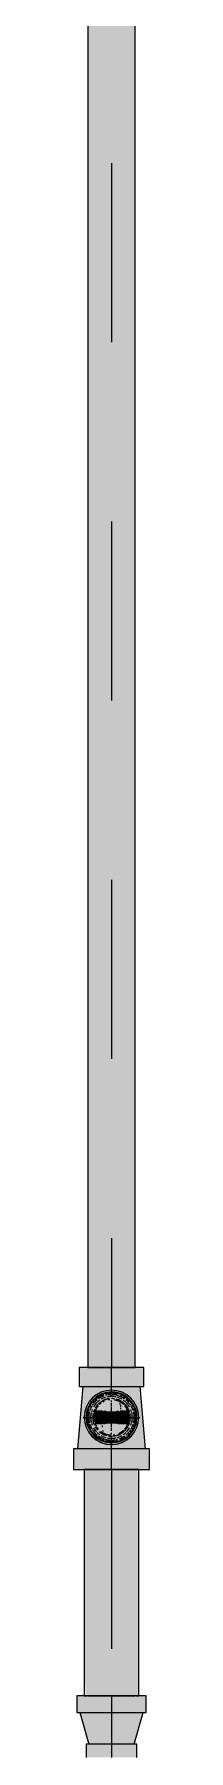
# Model space of a CAD drawing. Header units: millimetres. Extents: x -4000 to 187956, y -58990 to 162485.
# Drawn here: x 9116 to 9184, y 131155 to 132675 of the extents above; entities that cross this region are included whole.
import ezdxf

# ---------------------------------------------------------------- set-up
doc = ezdxf.new("R2010")
doc.units = ezdxf.units.MM
doc.linetypes.add('Dash 1_16_', pattern=[317.5, 158.75, -158.75])
for name, color, linetype, lineweight in [('F-SPRN', 3, 'Continuous', 9), ('P-PIPE', 3, 'Continuous', 9), ('P-PIPE-CNTR', 3, 'Continuous', 9)]:
    doc.layers.add(name, color=color, linetype=linetype, lineweight=lineweight)

# ---------------------------------------------------------------- blocks, each defined once
blk = doc.blocks.new('Sprinkler_Up - DN20-V208-FFS - TANG 1')
at = {"layer": 'F-SPRN', "transparency": 33554534}
for points in [[(13.5, 0), (22.2, 0), (18, 13.1), (6.9, 21.2), (-6.9, 21.2), (-18.2, 12.5), (-22.2, 0), (-3.9, 0.7), (-1.7, 2.9), (-1.2, 3.5), (-0.6, 4), (0.6, 4), (1.2, 3.5), (1.7, 2.9), (4.6, 0)], [(0, -16.7), (4.3, -16.1), (11.8, -11.8), (16.1, -4.3), (15.5, 5.3), (10.8, 12.5), (8.3, 14.4), (0, 16.7), (-4.3, 16.1), (-11.8, 11.8), (-16.1, 4.3), (-16.1, -4.3), (-11.8, -11.8), (-8.3, -14.4)], [(0, -15.6), (7.8, -13.5), (13.5, -7.8), (15.1, -4), (15.1, 4), (13.5, 7.8), (7.8, 13.5), (0, 15.6), (-9.1, 12.5), (-11, 11), (-15.1, 4), (-15.1, -4), (-11, -11), (-7.8, -13.5)], [(6.9, -21.2), (18, -13.1), (22.2, 0), (3.9, -0.7), (1.7, -2.9), (1.2, -3.5), (0.6, -4), (-0.6, -4), (-1.2, -3.5), (-1.7, -2.9), (-4.6, 0), (-22.2, 0), (-18, -13.1), (-6.9, -21.2), (3.4, -21.2)], [(-10.9, -5.5), (-10.9, 5.4), (-14.5, 5.4), (-14.5, -5.5)], [(-7.7, -5.5), (-7.7, 5.4), (-10.9, 5.4), (-10.9, -5.5)], [(0, -5.5), (0, 5.4), (-7.7, 5.4), (-7.7, -5.5)], [(0, 0), (5.7, 0), (2.9, 4.9), (-2.9, 4.9), (-5.7, 0)], [(2.9, -4.9), (5.7, 0), (-5.7, 0), (-2.9, -4.9)], [(-4.6, 0), (4.6, 0), (0, 4.6)], [(0, -4.6), (4.6, 0), (-4.6, 0)], [(0, -2.6), (1.3, 0), (-1.8, 0)], [(-1.3, 0), (1.8, 0), (0, 2.6)], [(7.7, -5.5), (7.7, 5.4), (0, 5.4), (0, -5.5)], [(10.9, -5.5), (10.9, 5.4), (7.7, 5.4), (7.7, -5.5)], [(14.5, -5.5), (14.5, 5.4), (10.9, 5.4), (10.9, -5.5)]]:
    blk.add_hatch(color=1, dxfattribs=at).paths.add_polyline_path(points)
at = {"layer": 'F-SPRN', "color": 1}
for p, q in [((-11.5, 5.4), (-14.5, 5.4)), ((-14.5, 5.4), (-11.3, 5.4)), ((-14.5, 5.4), (-14.5, 3.7)), ((-14.5, 3.3), (-14.5, 0)), ((-11.5, 5.4), (-11.5, 4)), ((-10.9, 1.9), (-10.9, 3.6)), ((-10.8, 5.4), (-8, 5.4)), ((-8.1, 5.4), (-10.8, 5.4)), ((-8.1, 5.4), (-8.1, 2.8)), ((-8.1, 2.5), (-8.1, 0.7)), ((-7.7, 4.8), (-7.7, 2.7)), ((-7.7, 4.8), (-7.7, 2.7)), ((-7.7, 2.1), (-7.7, 0.5)), ((-7.7, 2.1), (-7.7, 0.5)), ((-6.7, 5.4), (-4.7, 5.4)), ((-5.8, 3.8), (-5.8, 2.2)), ((-2.1, 0), (-2.1, 0)), ((-2.1, 0), (-2.1, -0.1)), ((0, 2.1), (-0.1, 2.1)), ((2.1, 0), (2.1, 0.1)), ((2.1, 0), (2.1, 0)), ((4.7, 5.4), (6.5, 5.4)), ((7.7, 5.4), (10.8, 5.4)), ((7.7, 5.2), (7.7, 2.7)), ((7.7, 5.2), (7.7, 2.7)), ((7.7, 2.3), (7.7, 0.5)), ((7.7, 2.3), (7.7, 0.5)), ((10.8, 5.4), (8.1, 5.4)), ((8.1, 5.4), (8.1, 2.8)), ((8.1, 2.5), (8.1, 0.4)), ((10.9, 5.4), (14.5, 5.4)), ((10.9, 3.6), (10.9, 0.2)), ((14.5, 5.4), (11.5, 5.4)), ((11.5, 5.4), (11.5, 4)), ((11.5, 3), (11.5, 0.2)), ((14.5, 5.4), (14.5, -5.5)), ((-14.5, -1.3), (-14.5, -3.7)), ((-11.1, -5.5), (-14.5, -5.5)), ((-14.5, -5.5), (-11.5, -5.5)), ((-10.9, -2.6), (-10.9, -1.3)), ((-10.8, -5.5), (-8.1, -5.5)), ((-7.8, -5.5), (-10.8, -5.5)), ((-8.1, -4.2), (-8.1, -5.5)), ((-7.7, -2.7), (-7.7, -4)), ((-7.7, -2.7), (-7.7, -4)), ((-7, -5.5), (-5.8, -5.5)), ((-4.8, -5.5), (-7, -5.5)), ((-5.8, -2.3), (-5.8, -3.8)), ((-2.1, -0.3), (-2, -0.4)), ((-2, -0.4), (-2, -0.5)), ((-2, -0.5), (-2, -0.6)), ((-2, -0.6), (-2, -0.7)), ((-2, -0.7), (-1.9, -0.7)), ((-1.9, -0.7), (-1.9, -0.8)), ((-1.9, -0.8), (-1.9, -0.9)), ((-1.9, -0.9), (-1.8, -1)), ((-1.8, -1), (-1.8, -1.1)), ((-1.8, -1), (-1.8, -1)), ((-1.8, -1.1), (-1.7, -1.2)), ((-1.7, -1.2), (-1.6, -1.3)), ((-1.7, -1.2), (-1.7, -1.2)), ((-1.6, -1.3), (-1.6, -1.4)), ((-1.6, -1.4), (-1.5, -1.4)), ((-1.5, -1.4), (-1.4, -1.5)), ((-1.4, -1.5), (-1.3, -1.6)), ((-1.4, -1.5), (-1.4, -1.5)), ((-1.3, -1.6), (-1.3, -1.7)), ((-1.3, -1.7), (-1.2, -1.7)), ((-1.2, -1.7), (-1.1, -1.7)), ((-1.1, -1.7), (-1.1, -1.8)), ((-1.1, -1.8), (-1, -1.8)), ((-1, -1.8), (-0.9, -1.9)), ((-0.9, -1.9), (-0.8, -1.9)), ((-0.8, -1.9), (-0.7, -2)), ((-0.8, -1.9), (-0.8, -1.9)), ((-0.7, -2), (-0.6, -2)), ((-0.6, -2), (-0.5, -2)), ((-0.5, -2), (-0.4, -2)), ((-0.4, -2), (-0.3, -2.1)), ((-0.4, -2), (-0.4, -2)), ((-0.3, -2.1), (-0.2, -2.1)), ((-0.2, -2.1), (-0.1, -2.1)), ((-0.1, -2.1), (0, -2.1)), ((0, -2.1), (0.1, -2.1)), ((0.1, -2.1), (0.2, -2.1)), ((0.1, -2.1), (0.1, -2.1)), ((0.2, -2.1), (0.3, -2.1)), ((0.3, -2.1), (0.4, -2)), ((0.4, -2), (0.5, -2)), ((0.5, -2), (0.6, -2)), ((0.6, -2), (0.7, -2)), ((0.6, -2), (0.6, -2)), ((0.7, -2), (0.8, -1.9)), ((0.8, -1.9), (0.9, -1.9)), ((0.9, -1.9), (1, -1.8)), ((0.9, -1.9), (0.9, -1.9)), ((1, -1.8), (1.1, -1.8)), ((1.1, -1.8), (1.2, -1.7)), ((1.2, -1.7), (1.3, -1.6)), ((1.2, -1.7), (1.2, -1.7)), ((1.3, -1.6), (1.4, -1.6)), ((1.4, -1.5), (1.5, -1.5)), ((1.4, -1.6), (1.4, -1.5)), ((1.5, -1.4), (1.6, -1.3)), ((1.5, -1.5), (1.5, -1.4)), ((1.6, -1.3), (1.7, -1.2)), ((1.6, -1.3), (1.6, -1.3)), ((1.7, -1.1), (1.8, -1.1)), ((1.7, -1.2), (1.7, -1.1)), ((1.8, -1), (1.9, -0.9)), ((1.8, -1.1), (1.8, -1)), ((1.9, -0.8), (2, -0.7)), ((1.9, -0.8), (1.9, -0.8)), ((1.9, -0.9), (1.9, -0.8)), ((2, -0.4), (2.1, -0.3)), ((2, -0.5), (2, -0.4)), ((2, -0.5), (2, -0.5)), ((2, -0.6), (2, -0.5)), ((2, -0.7), (2, -0.6)), ((2.1, -0.1), (2.1, 0)), ((2.1, -0.2), (2.1, -0.1)), ((2.1, -0.3), (2.1, -0.2)), ((7, -5.5), (4.8, -5.5)), ((5.8, -2.2), (5.8, -3.8)), ((5.8, -5.5), (7, -5.5)), ((7.7, -0.5), (7.7, -2.3)), ((7.7, -0.5), (7.7, -2.3)), ((7.7, -2.7), (7.7, -5.4)), ((7.7, -2.7), (7.7, -5.4)), ((10.8, -5.5), (7.7, -5.5)), ((8.1, -0.4), (8.1, -2.5)), ((8.1, -2.8), (8.1, -5.5)), ((8.1, -5.5), (10.8, -5.5)), ((10.9, -0.2), (10.9, -3.6)), ((14.5, -5.5), (10.9, -5.5)), ((11.5, -0.2), (11.5, -3)), ((11.5, -4), (11.5, -5.5)), ((11.5, -5.5), (14.5, -5.5))]:
    blk.add_line(p, q, dxfattribs=at)
at = {"layer": 'F-SPRN', "color": 1, "flags": 128}
for points in [[(-0.6, 2), (-0.7, 2), (-0.8, 1.9), (-0.9, 1.9), (-0.9, 1.9), (-1, 1.8), (-1.1, 1.8), (-1.2, 1.7), (-1.2, 1.7), (-1.3, 1.6), (-1.4, 1.6), (-1.4, 1.5), (-1.5, 1.5), (-1.5, 1.4), (-1.6, 1.3), (-1.6, 1.3), (-1.7, 1.2), (-1.7, 1.1), (-1.8, 1.1), (-1.8, 1), (-1.9, 0.9), (-1.9, 0.8), (-1.9, 0.8), (-2, 0.7), (-2, 0.6), (-2, 0.5), (-2, 0.5), (-2, 0.4), (-2.1, 0.3), (-2.1, 0.2), (-2.1, 0.1), (-2.1, 0)], [(-0.5, 2), (-0.6, 2), (-0.6, 2)], [(-0.1, 2.1), (-0.1, 2.1), (-0.2, 2.1), (-0.3, 2.1), (-0.4, 2), (-0.5, 2)], [(2.1, 0.1), (2.1, 0.2), (2.1, 0.2), (2.1, 0.3), (2, 0.4), (2, 0.5), (2, 0.6), (2, 0.7), (1.9, 0.7), (1.9, 0.8), (1.9, 0.9), (1.8, 1), (1.8, 1), (1.8, 1.1), (1.7, 1.2), (1.7, 1.2), (1.6, 1.3), (1.6, 1.4), (1.5, 1.4), (1.4, 1.5), (1.4, 1.5), (1.3, 1.6), (1.3, 1.7), (1.2, 1.7), (1.1, 1.7), (1.1, 1.8), (1, 1.8), (0.9, 1.9), (0.8, 1.9), (0.8, 1.9), (0.7, 2), (0.6, 2), (0.5, 2), (0.4, 2), (0.4, 2), (0.3, 2.1), (0.2, 2.1), (0.1, 2.1), (0, 2.1)], [(-2.1, -0.1), (-2.1, -0.2), (-2.1, -0.2), (-2.1, -0.3)]]:
    blk.add_lwpolyline(points, dxfattribs=at)
at = {"layer": 'F-SPRN', "color": 1}
for radius, start, end in [(22.2, 360, 180), (21.9, 126.6942, 143.2701), (21.9, 108.2621, 125.7507), (16.7, 106.5995, 120), (16.7, 106.5995, 120), (21.9, 99.348, 107.901), (16.7, 96.4143, 105), (16.7, 96.4143, 105), (21.9, 90.145, 98.8503), (15.6, 95.5762, 100.6843), (15.6, 95.5762, 100.6843), (16.7, 83.0684, 90), (16.7, 83.0684, 90), (21.9, 72.5583, 89.4624), (15.6, 75.573, 80.5892), (15.6, 75.573, 80.5892), (16.7, 60, 75), (16.7, 60, 75), (21.9, 54.2493, 71.7379), (21.9, 36.7299, 53.3058), (21.9, 165.6773, 179.2615), (21.9, 144.9438, 162.6613), (21.9, 144, 144.9438), (16.7, 167.6802, 180), (16.7, 167.6802, 180), (16.7, 155.3879, 164.9693), (16.7, 155.3879, 164.9693), (15.6, 166.4265, 180), (15.6, 166.4265, 180), (15.6, 150.9409, 165), (15.6, 159.6139, 165), (16.7, 136.7213, 149.931), (16.7, 136.7213, 149.931), (15.6, 150.9409, 156.3845), (15.6, 138.4214, 150), (15.6, 138.4214, 150), (16.7, 130.7528, 135), (16.7, 130.7528, 135), (16.7, 121.4181, 130.5751), (16.7, 121.4181, 130.5751), (15.6, 126.205, 133.2078), (15.6, 126.205, 133.2078), (15.6, 114.4363, 119.9813), (15.6, 114.4363, 119.9813), (4.63, 155.7832, 180), (4.63, 155.7832, 180), (4.63, 109.0192, 138.2703), (4.63, 109.0192, 138.2703), (2.56, 109.0192, 168.8278), (2.56, 109.0192, 168.8278), (2.04, 109.0192, 180), (4.63, 17.9592, 90), (4.63, 17.9592, 90), (3.81, 57.0577, 90), (2.56, 14.5599, 90), (2.56, 14.5599, 90), (2.04, 10.4703, 90), (3.81, 16.1605, 43.8358), (15.6, 67.5614, 74.5481), (15.6, 67.5614, 74.5481), (15.6, 60.0187, 65.5637), (15.6, 60.0187, 65.5637), (15.6, 54.096, 60), (15.6, 54.096, 60), (16.7, 49.4249, 58.5819), (16.7, 49.4249, 58.5819), (15.6, 46.7922, 53.795), (15.6, 46.7922, 53.795), (16.7, 45, 49.2472), (16.7, 45, 49.2472), (15.6, 30, 41.5786), (15.6, 30, 41.5786), (16.7, 30, 43.2787), (16.7, 30, 43.2787), (15.6, 23.6155, 29.5646), (15.6, 15, 29.5646), (15.6, 15, 20.3861), (16.7, 15, 24.6121), (16.7, 15, 24.6121), (15.6, 360, 13.6618), (15.6, 0, 13.6618), (16.7, 360, 12.3198), (16.7, 0, 12.3198), (21.9, 35.0562, 36), (21.9, 15.1849, 35.0562), (21.9, 0.7385, 14.3227), (22.2, 180, 360), (21.9, 180.7385, 194.3227), (21.9, 197.3387, 215.2302), (21.9, 216.7299, 233.3058), (16.7, 180, 192.3198), (16.7, 180, 192.3198), (16.7, 195.0307, 204.6121), (16.7, 195.0307, 204.6121), (15.6, 181.9082, 193.6618), (15.6, 181.9082, 193.6618), (15.6, 197.3339, 209.5646), (15.6, 197.3339, 209.5646), (16.7, 210.069, 223.2787), (16.7, 210.069, 223.2787), (15.6, 212.5472, 221.5786), (15.6, 212.5472, 221.5786), (16.7, 229.4249, 238.5819), (16.7, 229.4249, 238.5819), (15.6, 233.795, 240), (15.6, 233.795, 240), (16.7, 240, 255), (16.7, 240, 255), (15.6, 240.0187, 254.5481), (15.6, 240.0187, 254.5481), (4.63, 197.9592, 0), (4.63, 197.9592, 360), (15.6, 255, 267.64), (15.6, 255, 267.64), (3.81, 196.1605, 360), (2.56, 191.1677, 270), (2.56, 191.1677, 270), (2.04, 190.4703, 270), (2.04, 270, 0), (2.56, 270, 0), (2.56, 270, 360), (16.7, 286.5995, 300), (16.7, 286.5995, 300), (15.6, 294.4363, 299.9813), (15.6, 294.4363, 299.9813), (15.6, 300, 313.2078), (15.6, 300, 313.2078), (16.7, 301.4181, 310.5751), (16.7, 301.4181, 310.5751), (15.6, 318.4214, 330), (15.6, 318.4214, 330), (16.7, 316.7213, 330), (16.7, 316.7213, 330), (21.9, 306.6942, 323.2701), (15.6, 330.4354, 345), (15.6, 330.4354, 336.3845), (15.6, 339.6139, 345), (15.6, 346.3382, 360), (15.6, 346.3382, 360), (16.7, 335.3879, 345), (16.7, 335.3879, 345), (16.7, 347.6802, 360), (16.7, 347.6802, 360), (21.9, 324.7698, 344.8151), (21.9, 345.6773, 359.2615), (21.9, 234.2493, 251.7379), (21.9, 252.5583, 269.4624), (16.7, 263.0684, 270), (16.7, 263.0684, 270), (21.9, 270.145, 278.8503), (15.6, 275.5762, 280.6843), (15.6, 275.5762, 280.6843), (16.7, 276.4143, 285), (16.7, 276.4143, 285), (21.9, 279.348, 287.901), (21.9, 288.2621, 305.7507)]:
    blk.add_arc((0, 0), radius, start, end, dxfattribs=at)
blk = doc.blocks.new('Steel_Transition_Threaded_HoaPhat - Standard-V211-FFS - TANG 1')
at = {"layer": 'P-PIPE', "lineweight": 13, "transparency": 33554534}
h = blk.add_hatch(color=1, dxfattribs=at)
h.paths.add_polyline_path([(9150, 131427.6), (9155.8, 131428.4), (9161.3, 131430.6), (9165.9, 131434.2), (9169.5, 131438.8), (9171.7, 131444.3), (9172.5, 131450.1), (9171.7, 131455.9), (9168.5, 131462.6), (9165.5, 131466.3), (9161.3, 131469.6), (9155.8, 131471.8), (9150, 131472.6), (9144.2, 131471.8), (9138.8, 131469.6), (9131.5, 131462.6), (9130.1, 131460.4), (9128.3, 131455.9), (9127.5, 131450.1), (9128.3, 131444.3), (9130.5, 131438.8), (9134.1, 131434.2), (9138.8, 131430.6), (9144.2, 131428.4)])
h.paths.add_polyline_path([(9150, 131430), (9144.8, 131430.7), (9140, 131432.7), (9135.8, 131435.9), (9132.6, 131440), (9130.1, 131448.5), (9130.1, 131451.7), (9130.6, 131455.3), (9134.5, 131462.6), (9135.8, 131464.3), (9140, 131467.5), (9144.8, 131469.5), (9150, 131470.2), (9155.2, 131469.5), (9160.1, 131467.5), (9165.5, 131462.6), (9167.4, 131460.1), (9169.4, 131455.3), (9170.1, 131450.1), (9169.4, 131444.9), (9165.5, 131437.6), (9164.2, 131435.9), (9160.1, 131432.7), (9155.2, 131430.7)])
for points in [[(9150, 131430), (9150, 131433.7), (9141.8, 131435.9), (9135.8, 131441.9), (9133.6, 131450.1), (9135.8, 131458.3), (9141.8, 131464.3), (9150, 131466.5), (9150, 131470.2), (9144.8, 131469.5), (9140, 131467.5), (9134.5, 131462.6), (9132.6, 131460.1), (9130.1, 131451.7), (9130.1, 131448.5), (9130.6, 131444.9), (9132.6, 131440), (9135.8, 131435.9), (9140, 131432.7), (9144.8, 131430.7)], [(9150, 131431.6), (9154.8, 131432.2), (9159.3, 131434.1), (9165.5, 131440.2), (9166, 131440.8), (9167.9, 131445.3), (9168.5, 131450.1), (9167.9, 131454.9), (9163.5, 131462.6), (9163.1, 131463.2), (9159.3, 131466.1), (9154.8, 131468), (9150, 131468.6), (9145.2, 131468), (9140.8, 131466.1), (9136.5, 131462.6), (9134, 131459.3), (9132.1, 131454.9), (9131.5, 131450.1), (9132.1, 131445.3), (9134, 131440.8), (9136.9, 131437), (9140.8, 131434.1), (9145.2, 131432.2)], [(9150, 131430), (9155.2, 131430.7), (9160.1, 131432.7), (9165.5, 131437.6), (9167.4, 131440), (9169.4, 131444.9), (9170.1, 131450.1), (9169.4, 131455.3), (9165.5, 131462.6), (9164.2, 131464.3), (9160.1, 131467.5), (9155.2, 131469.5), (9150, 131470.2), (9150, 131466.5), (9158.2, 131464.3), (9164.2, 131458.3), (9166.4, 131450.1), (9164.2, 131441.9), (9158.2, 131435.9), (9150, 131433.7)]]:
    blk.add_hatch(color=1, dxfattribs=at).paths.add_polyline_path(points)
at = {"layer": 'P-PIPE', "color": 20, "lineweight": 13}
for radius, start, end in [(22.5, 90, 270), (22.5, 90, 270), (20.1, 150, 162.7449), (20.1, 141.0399, 148.1553), (18.5, 137.133, 150), (18.5, 137.133, 150), (20.1, 128.8856, 139.8677), (16.4, 143.5463, 150), (18.5, 135, 137.133), (18.5, 135, 137.133), (18.5, 123.4976, 133.2041), (18.5, 123.4976, 133.2041), (20.1, 120, 125.0043), (16.4, 121.0738, 128.0319), (20.1, 109.6859, 120), (18.5, 106.819, 120), (18.5, 106.819, 120), (16.4, 115.1607, 120), (16.4, 107.4657, 111.9681), (20.1, 100.9975, 105), (18.5, 91.4353, 103.2046), (18.5, 91.4353, 103.2046), (16.4, 96.2132, 104.6042), (20.1, 90.5246, 98.5089), (22.5, 75, 90), (22.5, 270, 90), (18.5, 78.0986, 90), (18.5, 78.0986, 90), (20.1, 75.0607, 87.9279), (18.5, 60, 75), (18.5, 60, 75), (16.4, 66.9681, 72.9388), (20.1, 54.9957, 75), (22.5, 315, 75), (16.4, 50.4733, 56.6389), (18.5, 46.7959, 56.5024), (18.5, 46.7959, 56.5024), (20.1, 40.1323, 51.1144), (16.4, 30, 38.0319), (18.5, 42.867, 45), (18.5, 42.867, 45), (18.5, 30, 42.867), (18.5, 30, 42.867), (20.1, 31.8447, 38.9601), (20.1, 17.2551, 30), (20.1, 175.8245, 184.1755), (20.1, 166.0499, 175.3595), (20.1, 184.6405, 193.9501), (20.1, 197.2551, 210), (18.5, 166.5939, 180), (18.5, 166.5939, 193.4061), (18.5, 180, 193.4061), (18.5, 157.6232, 165), (18.5, 157.6232, 165), (18.5, 195, 202.3768), (18.5, 195, 202.3768), (16.4, 168.5467, 178.9063), (16.4, 184.8393, 191.4533), (16.4, 158.0319, 163.506), (16.4, 15, 17.7774), (16.4, 342.2226, 345), (16.4, 0, 8.0319), (16.4, 353.5463, 0), (18.5, 15, 22.3768), (18.5, 15, 22.3768), (18.5, 337.6232, 345), (18.5, 337.6232, 345), (20.1, 330, 342.7449), (18.5, 0, 13.4061), (18.5, 346.5939, 13.4061), (18.5, 346.5939, 0), (20.1, 346.0499, 13.9501), (20.1, 211.8447, 231.1144), (18.5, 210, 223.5703), (18.5, 210, 223.5703), (16.4, 210.6635, 216.4537), (18.5, 226.7959, 236.5024), (18.5, 226.7959, 236.5024), (20.1, 234.9957, 255), (16.4, 230.4733, 236.6389), (18.5, 240, 255), (18.5, 240, 255), (16.4, 240, 246.5955), (16.4, 250.3629, 255), (20.1, 255.0607, 267.9279), (18.5, 258.0986, 270), (18.5, 258.0986, 270), (16.4, 264.1652, 268.506), (22.5, 270, 313.8023), (20.1, 270.5246, 278.5089), (18.5, 271.4353, 283.2046), (18.5, 271.4353, 283.2046), (16.4, 276.2132, 283.9063), (20.1, 280.9975, 285), (16.4, 287.4657, 291.9681), (18.5, 286.819, 300), (18.5, 286.819, 300), (16.4, 293.4045, 300), (20.1, 289.6859, 305.0043), (18.5, 303.4976, 313.2041), (18.5, 303.4976, 313.2041), (20.1, 308.8856, 319.8677), (18.5, 316.4297, 330), (18.5, 316.4297, 330), (22.5, 313.8023, 315), (20.1, 321.222, 328.1553)]:
    blk.add_arc((9150, 131450.1), radius, start, end, dxfattribs=at)

msp = doc.modelspace()

# ---------------------------------------------------------------- hatches: boundary and pattern name
at = {"layer": 'P-PIPE', "transparency": 33554534}
for points in [[(9128.9, 131494.3), (9150, 131494.3), (9150, 134148.9), (9128.9, 134148.9), (9128.9, 131499.1)], [(9150, 131494.3), (9171.1, 131494.3), (9170.4, 134148.9), (9150, 134148.9), (9150, 131499.1)], [(9135.7, 131477.6), (9150, 131477.6), (9150, 131494.3), (9121.4, 131494.3), (9122.4, 131477.6), (9130.1, 131477.6)], [(9178.6, 131477.6), (9177.7, 131494.3), (9150, 131494.3), (9150, 131477.6), (9177.7, 131477.6)], [(9121, 131422.2), (9150, 131422.2), (9150, 131428.9), (9142.5, 131430.3), (9136.3, 131434), (9131.8, 131439.3), (9129.3, 131445.9), (9130.1, 131456.3), (9133.3, 131462.6), (9136.2, 131466.1), (9144.4, 131470.2), (9150, 131471.2), (9150, 131477.6), (9124.7, 131477.6), (9120, 131422.2)], [(9150, 131426), (9156.2, 131426.8), (9165.5, 131431.9), (9167.1, 131433), (9170.9, 131438), (9173.3, 131443.8), (9174.1, 131450.1), (9173.3, 131456.3), (9170.5, 131462.6), (9165.5, 131468.3), (9162.1, 131471), (9156.2, 131473.4), (9150, 131474.2), (9143.8, 131473.4), (9137.9, 131471), (9133, 131467.1), (9129.1, 131462.1), (9126.7, 131456.3), (9125.9, 131450.1), (9126.7, 131443.8), (9130.1, 131436.7), (9133, 131433), (9137.9, 131429.2), (9143.8, 131426.8), (9148.9, 131426.1)], [(9180, 131422.2), (9174.4, 131477.6), (9150, 131477.6), (9150, 131471.2), (9159.1, 131468.9), (9165.5, 131464), (9168.4, 131460.6), (9170.9, 131453.5), (9170.7, 131445.9), (9168.2, 131439.3), (9163.7, 131434), (9157.5, 131430.3), (9150, 131428.9), (9150, 131422.2), (9179, 131422.2)], [(9141.7, 131435.6), (9142.8, 131437.6), (9141.7, 131441.7), (9142.8, 131445.9), (9145.8, 131449), (9157.2, 131454.3), (9158.4, 131458.4), (9157.2, 131462.6), (9155.9, 131464.3), (9150, 131466.8), (9141.7, 131464.6), (9135.5, 131458.4), (9133.3, 131450.1), (9135.5, 131441.7), (9138.2, 131438.3)], [(9150, 131433.4), (9158.4, 131435.6), (9161.8, 131438.3), (9166.1, 131445.8), (9166.1, 131454.4), (9160.9, 131462.6), (9158.4, 131464.6), (9150, 131466.8), (9145.7, 131466.2), (9138.2, 131461.9), (9133.9, 131454.4), (9133.9, 131445.8), (9138.2, 131438.3), (9141.7, 131435.6)], [(9126.1, 131403.8), (9150, 131403.8), (9150, 131422.2), (9116.2, 131422.2), (9117.4, 131403.8), (9120.7, 131403.8)], [(9183.8, 131403.8), (9182.6, 131422.2), (9150, 131422.2), (9150, 131403.8), (9182.6, 131403.8)], [(9143.8, 131203.5), (9150, 131203.5), (9150, 131403.8), (9125.9, 131403.8), (9126.7, 131203.5), (9137.9, 131203.5)], [(9150, 131203.5), (9174.1, 131203.5), (9173.3, 131403.8), (9150, 131403.8), (9150, 131280.1)], [(9119.2, 131188.6), (9180.8, 131188.6), (9179.8, 131203.5), (9119.2, 131203.5)], [(9164.2, 131160.7), (9170.1, 131160.7), (9177.1, 131188.6), (9121.9, 131188.6), (9130.6, 131160.7), (9160.1, 131160.7)], [(9172.5, 131148.9), (9171.7, 131160.7), (9127.5, 131160.7), (9128.3, 131148.9), (9171.7, 131148.9)]]:
    msp.add_hatch(color=1, dxfattribs=at).paths.add_polyline_path(points)

# ---------------------------------------------------------------- linework, layer by layer
at = {"layer": 'P-PIPE', "color": 20, "lineweight": 13}
for p, q in [((9128.9, 134148.9), (9128.9, 131494.3)), ((9171.1, 131494.3), (9171.1, 134148.9)), ((9121.4, 131494.3), (9121.4, 131477.6)), ((9128.8, 131494.3), (9121.4, 131494.3)), ((9150, 131494.3), (9121.4, 131494.3)), ((9128.9, 131494.3), (9135.1, 131494.3)), ((9135, 131494.3), (9129.8, 131494.3)), ((9135.6, 131494.3), (9164.4, 131494.3)), ((9142.6, 131494.3), (9135.7, 131494.3)), ((9150, 131494.3), (9142.6, 131494.3)), ((9157.4, 131494.3), (9150, 131494.3)), ((9178.6, 131494.3), (9150, 131494.3)), ((9164.3, 131494.3), (9157.4, 131494.3)), ((9164.9, 131494.3), (9170.3, 131494.3)), ((9170.2, 131494.3), (9165.6, 131494.3)), ((9170.4, 131494.3), (9171.1, 131494.3)), ((9178.6, 131494.3), (9171.2, 131494.3)), ((9178.6, 131477.6), (9178.6, 131494.3)), ((9124.7, 131477.6), (9120, 131422.2)), ((9121.4, 131477.6), (9124.6, 131477.6)), ((9121.4, 131477.6), (9150, 131477.6)), ((9125.5, 131477.6), (9129.8, 131477.6)), ((9129.8, 131477.6), (9134.7, 131477.6)), ((9135.7, 131477.6), (9141.9, 131477.6)), ((9143.4, 131477.6), (9150, 131477.6)), ((9150, 131477.6), (9156.6, 131477.6)), ((9150, 131477.6), (9178.6, 131477.6)), ((9158.1, 131477.6), (9164.3, 131477.6)), ((9165.6, 131477.6), (9170.2, 131477.6)), ((9170.2, 131477.6), (9174.5, 131477.6)), ((9180, 131422.2), (9175.3, 131477.6)), ((9175.4, 131477.6), (9178.6, 131477.6)), ((9116.2, 131422.2), (9116.2, 131403.8)), ((9119.8, 131422.2), (9116.2, 131422.2)), ((9150, 131422.2), (9116.2, 131422.2)), ((9126.1, 131422.2), (9121, 131422.2)), ((9133.1, 131422.2), (9126.1, 131422.2)), ((9141.3, 131422.2), (9133.1, 131422.2)), ((9150, 131422.2), (9142.2, 131422.2)), ((9157.8, 131422.2), (9150, 131422.2)), ((9183.8, 131422.2), (9150, 131422.2)), ((9166.9, 131422.2), (9158.7, 131422.2)), ((9173.9, 131422.2), (9166.9, 131422.2)), ((9179, 131422.2), (9173.9, 131422.2)), ((9183.8, 131422.2), (9180.2, 131422.2)), ((9183.8, 131403.8), (9183.8, 131422.2)), ((9116.2, 131403.8), (9125.8, 131403.8)), ((9116.2, 131403.8), (9150, 131403.8)), ((9125.9, 131403.8), (9125.9, 131203.5)), ((9132.9, 131403.8), (9125.9, 131403.8)), ((9126.6, 131403.8), (9132.9, 131403.8)), ((9133.1, 131403.8), (9141.3, 131403.8)), ((9166.9, 131403.8), (9133.1, 131403.8)), ((9141.3, 131403.8), (9150, 131403.8)), ((9150, 131403.8), (9158.7, 131403.8)), ((9150, 131403.8), (9183.8, 131403.8)), ((9158.7, 131403.8), (9166.9, 131403.8)), ((9167.1, 131403.8), (9173.4, 131403.8)), ((9174.1, 131403.8), (9167.1, 131403.8)), ((9174.1, 131203.5), (9174.1, 131403.8)), ((9174.2, 131403.8), (9183.8, 131403.8)), ((9119.2, 131203.5), (9119.2, 131188.6)), ((9180.8, 131203.5), (9119.2, 131203.5)), ((9125.7, 131203.5), (9119.2, 131203.5)), ((9125.9, 131203.5), (9128, 131203.5)), ((9128.2, 131203.5), (9126.5, 131203.5)), ((9134.6, 131203.5), (9129, 131203.5)), ((9129.1, 131203.5), (9170.9, 131203.5)), ((9142, 131203.5), (9134.6, 131203.5)), ((9150, 131203.5), (9142, 131203.5)), ((9158, 131203.5), (9150, 131203.5)), ((9165.4, 131203.5), (9158, 131203.5)), ((9171, 131203.5), (9165.4, 131203.5)), ((9173.5, 131203.5), (9171.8, 131203.5)), ((9172, 131203.5), (9174.1, 131203.5)), ((9180.8, 131203.5), (9174.3, 131203.5)), ((9180.8, 131188.6), (9180.8, 131203.5)), ((9119.2, 131188.6), (9121.7, 131188.6)), ((9119.2, 131188.6), (9180.8, 131188.6)), ((9121.9, 131188.6), (9129.9, 131160.7)), ((9123.3, 131188.6), (9128.2, 131188.6)), ((9128.2, 131188.6), (9134.6, 131188.6)), ((9134.6, 131188.6), (9142, 131188.6)), ((9142.7, 131188.6), (9150, 131188.6)), ((9150, 131188.6), (9157.3, 131188.6)), ((9158, 131188.6), (9165.4, 131188.6)), ((9165.4, 131188.6), (9171.8, 131188.6)), ((9170.1, 131160.7), (9178.1, 131188.6)), ((9171.8, 131188.6), (9176.7, 131188.6)), ((9178.3, 131188.6), (9180.8, 131188.6)), ((9127.5, 131160.7), (9127.5, 131148.9)), ((9172.5, 131160.7), (9127.5, 131160.7)), ((9129.8, 131160.7), (9127.5, 131160.7)), ((9134.1, 131160.7), (9130.6, 131160.7)), ((9138.8, 131160.7), (9134.1, 131160.7)), ((9144.2, 131160.7), (9138.8, 131160.7)), ((9150, 131160.7), (9144.8, 131160.7)), ((9155.2, 131160.7), (9150, 131160.7)), ((9161.3, 131160.7), (9155.8, 131160.7)), ((9165.9, 131160.7), (9161.3, 131160.7)), ((9169.4, 131160.7), (9165.9, 131160.7)), ((9172.5, 131160.7), (9170.2, 131160.7)), ((9172.5, 131148.9), (9172.5, 131160.7))]:
    msp.add_line(p, q, dxfattribs=at)
for radius, start, end in [(24.1, 90, 267.2695), (24.1, 90, 270), (24.1, 272.7305, 90), (24.1, 270, 90), (21.1, 151.0876, 154.6013), (21.1, 137.2293, 141.8404), (21.1, 128.0211, 135), (21.1, 108.8679, 125.8689), (21.1, 99.731, 105), (21.1, 90, 98.0211), (21.1, 75, 87.7707), (21.1, 62.2293, 68.0211), (21.1, 54.1311, 60), (21.1, 45, 50.5764), (21.1, 42.3991, 45), (21.1, 25.3987, 30), (21.1, 165.7378, 177.9758), (21.1, 183.5565, 194.2622), (21.1, 161.1604, 165), (21.1, 195, 203.0211), (21.1, 336.9789, 345), (21.1, 15, 21.9789), (21.1, 345.7378, 357.9758), (21.1, 2.0242, 12.7707), (21.1, 205.3987, 210), (21.1, 219.3488, 233.0211), (21.1, 234.4236, 245.5764), (21.1, 246.9789, 251.1321), (21.1, 255, 270), (21.1, 270, 276.9789), (21.1, 279.731, 285), (21.1, 291.9789, 305.8689), (21.1, 315, 317.6009), (21.1, 321.9789, 326.1637), (21.1, 330, 334.6013), (24.1, 267.2695, 270), (24.1, 270, 272.7305)]:
    msp.add_arc((9150, 131450.1), radius, start, end, dxfattribs=at)
at = {"layer": 'P-PIPE', "color": 1}
for centre, radius, start, end in [((9150, 131458.4), 8.35, 69.0027, 79.2369), ((9150, 131458.4), 8.35, 30, 30.1617), ((9150, 131458.4), 8.35, 20.1285, 29.0413), ((9150, 131458.4), 8.35, 8.0385, 17.9918), ((9150, 131458.4), 8.35, 352.2824, 1.6717), ((9150, 131450.1), 16.7, 52.0082, 57.203), ((9150, 131450.1), 16.7, 46.0317, 51.8726), ((9150, 131450.1), 16.7, 39.3092, 45.2846), ((9150, 131450.1), 16.7, 32.3031, 39.2955), ((9150, 131450.1), 16.7, 23.314, 31.0974), ((9150, 131450.1), 16.7, 170.1108, 177.203), ((9150, 131450.1), 16.7, 182.797, 189.8892), ((9150, 131450.1), 16.7, 190.2154, 195.2487), ((9150, 131450.1), 16.7, 157.579, 164.2722), ((9150, 131441.7), 8.35, 172.0327, 181.5407), ((9150, 131441.7), 8.35, 131.0366, 150), ((9150, 131441.7), 8.35, 115.6806, 125.5287), ((9150, 131441.7), 8.35, 100.6842, 114.0387), ((9150, 131441.7), 8.35, 90, 100.6842), ((9150, 131458.4), 8.35, 270, 280.6842), ((9150, 131458.4), 8.35, 316.3183, 330), ((9150, 131450.1), 16.7, 328.9026, 336.686), ((9150, 131450.1), 16.7, 16.9375, 22.421), ((9150, 131450.1), 16.7, 337.2636, 343.0625), ((9150, 131450.1), 16.7, 231.8726, 237.203), ((9150, 131441.7), 8.35, 199.9004, 209.0413), ((9150, 131441.7), 8.35, 226.6998, 237.8461), ((9150, 131441.7), 8.35, 249.0027, 259.2369), ((9150, 131450.1), 16.7, 264.6626, 273.5288), ((9150, 131450.1), 16.7, 308.1274, 313.9683), ((9150, 131450.1), 16.7, 314.7154, 320.6908)]:
    msp.add_arc(centre, radius, start, end, dxfattribs=at)
at = {"layer": 'P-PIPE-CNTR', "color": 1, "linetype": 'Dash 1_16_'}
for p, q in [((9150, 134148.9), (9150, 131494.3)), ((9150, 134148.9), (9150, 131494.3)), ((9150, 131472.6), (9150, 131475.1)), ((9150, 131471.2), (9150, 131472.6)), ((9150, 131468.6), (9150, 131470.2)), ((9150, 131463.6), (9150, 131465.2)), ((9150, 131459.8), (9150, 131462.6)), ((9150, 131455.5), (9150, 131459.1)), ((9125, 131450.1), (9127.5, 131450.1)), ((9127.8, 131450.1), (9129.9, 131450.1)), ((9130.1, 131450.1), (9131.5, 131450.1)), ((9131.5, 131450.1), (9133.3, 131450.1)), ((9136.9, 131450.1), (9140.4, 131450.1)), ((9140.4, 131450.1), (9142.3, 131450.1)), ((9145.4, 131450.1), (9147.6, 131450.1)), ((9148.7, 131450.1), (9150, 131450.1)), ((9150, 131452.6), (9150, 131454.3)), ((9150, 131450.1), (9150, 131452.1)), ((9150, 131448), (9150, 131450.1)), ((9150, 131450.1), (9151.3, 131450.1)), ((9150, 131445.9), (9150, 131447.5)), ((9150, 131441.1), (9150, 131444.6)), ((9151.8, 131450.1), (9154.6, 131450.1)), ((9155.7, 131450.1), (9163.5, 131450.1)), ((9166.4, 131450.1), (9168.5, 131450.1)), ((9168.5, 131450.1), (9172.2, 131450.1)), ((9172.5, 131450.1), (9175, 131450.1)), ((9150, 131438.1), (9150, 131440.4)), ((9150, 131435), (9150, 131436.5)), ((9150, 131432.2), (9150, 131433.4)), ((9150, 131430), (9150, 131431.6)), ((9150, 131427.6), (9150, 131428.9)), ((9150, 131425.1), (9150, 131427.6)), ((9150, 131403.8), (9150, 131203.5)), ((9150, 131403.8), (9150, 131203.5))]:
    msp.add_line(p, q, dxfattribs=at)
at = {"layer": 'P-PIPE-CNTR', "color": 20, "lineweight": 13}
for p, q in [((9150, 131474.2), (9150, 131494.3)), ((9150, 131471.2), (9150, 131472.6)), ((9150, 131468.6), (9150, 131470.2)), ((9150, 131463.6), (9150, 131465.2)), ((9150, 131459.8), (9150, 131462.6)), ((9150, 131455.5), (9150, 131459.1)), ((9150, 131452.6), (9150, 131454.3)), ((9150, 131450.1), (9150, 131452.1)), ((9150, 131448), (9150, 131450.1)), ((9150, 131446.1), (9150, 131447.5)), ((9150, 131441.1), (9150, 131444.6)), ((9150, 131438.1), (9150, 131440.1)), ((9150, 131435.3), (9150, 131436.5)), ((9150, 131430), (9150, 131431.6)), ((9150, 131427.6), (9150, 131428.9)), ((9150, 131426.1), (9150, 131427.6)), ((9150, 131403.8), (9150, 131426)), ((9150, 131203.5), (9150, 131148.9))]:
    msp.add_line(p, q, dxfattribs=at)

# ---------------------------------------------------------------- block references
at = {"layer": 'F-SPRN', "color": 1}
msp.add_blockref('Sprinkler_Up - DN20-V208-FFS - TANG 1', (9150, 131450.1), dxfattribs=at)
at = {"layer": 'P-PIPE', "color": 20, "lineweight": 13}
msp.add_blockref('Steel_Transition_Threaded_HoaPhat - Standard-V211-FFS - TANG 1', (0, 0), dxfattribs=at)

doc.saveas('drawing.dxf')
